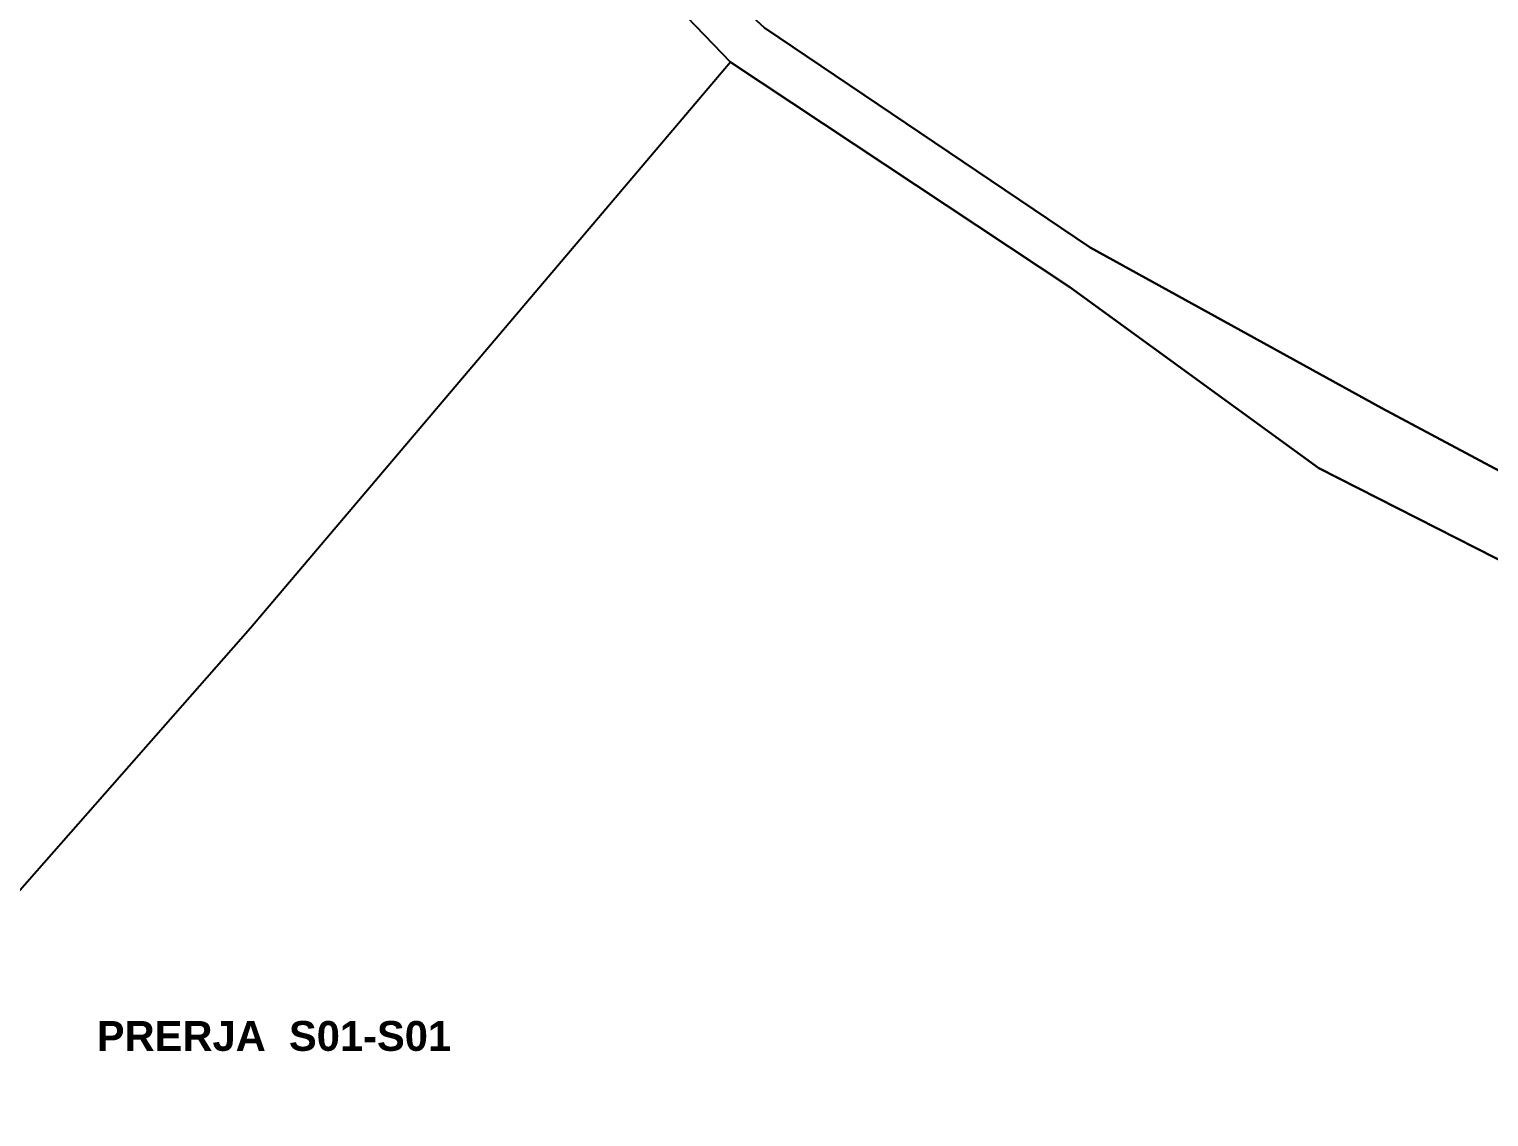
# Model space of a CAD drawing. Header units: centimetres. Extents: x 85226 to 578505, y -13061 to 170378.
# Drawn here: x 439759 to 449543, y 130921 to 138216 of the extents above; entities that cross this region are included whole.
import ezdxf

# ---------------------------------------------------------------- set-up
doc = ezdxf.new("R2010")
doc.units = ezdxf.units.CM
doc.layers.add('Fasada', color=7, linetype='Continuous', lineweight=15)
doc.layers.add('OBILIQ_PAR_PARCELGEOM_ILI', color=7, linetype='Continuous')
doc.styles.add('Dimensionet CM', font='swissc.ttf', dxfattribs={"height": 15})

msp = doc.modelspace()

# ---------------------------------------------------------------- linework, layer by layer
at = {"layer": 'OBILIQ_PAR_PARCELGEOM_ILI', "color": 7, "linetype": 'Continuous'}
for points in [[(469249.163, 169848.434), (465991.363, 166110.634), (463971.463, 163758.334), (462696.663, 162262.034), (459463.463, 158419.534), (456199.663, 154681.834), (453034.163, 150968.734), (449757.963, 147095.434), (443359.463, 139447.434), (444687.263, 138225.634), (446870.363, 136751.234), (448826.763, 135673.734), (453255.563, 133309.034), (457463.263, 130921.534), (461863.763, 128653.234), (466218.863, 126175.034), (466844.763, 125806.634), (467060.863, 125666.734)], [(430247.163, 150188.034), (433784.663, 147243.134), (434698.363, 146524.334), (437729.463, 144028.234), (438860.163, 143091.234), (442650.663, 139743.134), (443230.163, 139272.334), (444460.063, 137994.234), (446733.463, 136485.034), (448403.163, 135271.234), (452885.963, 132991.234), (457298.063, 130634.234)], [(457463.263, 130921.534), (453255.563, 133309.034), (448826.763, 135673.734), (446870.363, 136751.234), (444687.263, 138225.634), (443359.463, 139447.434), (442749.763, 139896.934), (437860.463, 144256.934), (437860.463, 144256.934), (434824.763, 146720.034), (433654.663, 147668.334), (430591.263, 150234.034)], [(463857.463, 121624.734), (466743.063, 125641.334), (466147.863, 125971.434), (461678.063, 128322.134), (457298.063, 130634.234), (452885.963, 132991.234), (448403.163, 135271.234), (446733.463, 136485.034), (444460.063, 137994.234), (441242.163, 134198.734), (438018.063, 130531.734), (436001.363, 128052.834), (434292.863, 125817.934), (432577.963, 123762.834)]]:
    msp.add_lwpolyline(points, dxfattribs=at)

# ---------------------------------------------------------------- texts
at = {"layer": 'Fasada', "insert": (440211.53, 131562.967), "char_height": 200, "attachment_point": 1, "style": 'Dimensionet CM'}
msp.add_mtext('{\\fArial|b1|i0|c0|p34;PRERJA  S01-S01}', dxfattribs=at)

doc.saveas('drawing.dxf')
